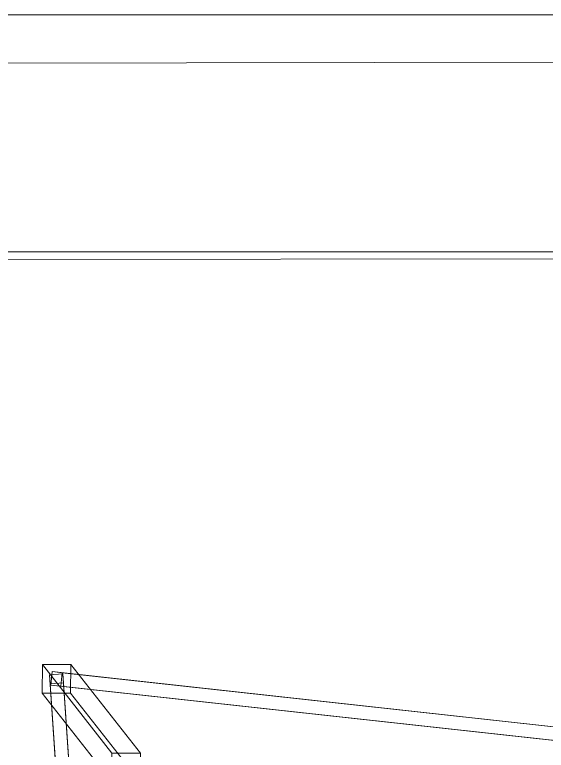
# Model space of a CAD drawing. Extents: x 4 to 464, y 11 to 29.
# Drawn here: x 455.573 to 458.355, y 24.996 to 28.846 of the extents above; entities that cross this region are included whole.
import ezdxf

# ---------------------------------------------------------------- set-up
doc = ezdxf.new("R2010")
doc.units = 0
doc.header["$MEASUREMENT"] = 0
doc.layers.add('Sections span lengths and Marker Balls Plan', color=7, linetype='CONTINUOUS', lineweight=0)
doc.layers.add('Structures Plan', color=7, linetype='CONTINUOUS', lineweight=0)

msp = doc.modelspace()

# ---------------------------------------------------------------- linework, layer by layer
at = {"layer": 'Sections span lengths and Marker Balls Plan', "color": 1}
for points in [[(230, 28.797, 33.583), (240, 28.799, 33.583), (250, 28.801, 33.642), (260, 28.803, 33.76), (270, 28.805, 33.937), (280, 28.808, 34.172), (290, 28.81, 34.467), (300, 28.812, 34.82), (310, 28.814, 35.232), (320, 28.816, 35.703), (330, 28.818, 36.233), (340, 28.82, 36.822), (350, 28.822, 37.47), (360, 28.825, 38.178), (370, 28.827, 38.944), (380, 28.829, 39.769), (390, 28.831, 40.653), (400, 28.833, 41.596), (410, 28.835, 42.599), (420, 28.837, 43.661), (430, 28.839, 44.782), (440, 28.842, 45.962), (450, 28.844, 47.201), (460, 28.846, 48.5)], [(230, 27.653, 24.083), (240, 27.651, 24.083), (250, 27.649, 24.142), (260, 27.647, 24.26), (270, 27.645, 24.437), (280, 27.642, 24.672), (290, 27.64, 24.967), (300, 27.638, 25.32), (310, 27.636, 25.732), (320, 27.634, 26.203), (330, 27.632, 26.733), (340, 27.63, 27.322), (350, 27.628, 27.97), (360, 27.625, 28.678), (370, 27.623, 29.444), (380, 27.621, 30.269), (390, 27.619, 31.153), (400, 27.617, 32.096), (410, 27.615, 33.099), (420, 27.613, 34.161), (430, 27.611, 35.282), (440, 27.608, 36.462), (450, 27.606, 37.701), (460, 27.604, 39)], [(230, 27.228, 43.083), (240, 27.243, 43.083), (250, 27.258, 43.142), (260, 27.273, 43.26), (270, 27.288, 43.437), (280, 27.303, 43.672), (290, 27.318, 43.967), (300, 27.333, 44.32), (310, 27.347, 44.732), (320, 27.362, 45.203), (330, 27.377, 45.733), (340, 27.392, 46.322), (350, 27.407, 46.97), (360, 27.422, 47.678), (370, 27.437, 48.444), (380, 27.452, 49.269), (390, 27.467, 50.153), (400, 27.482, 51.096), (410, 27.497, 52.099), (420, 27.512, 53.161), (430, 27.526, 54.282), (440, 27.541, 55.462), (450, 27.556, 56.701), (460, 27.571, 58)]]:
    msp.add_polyline3d(points, dxfattribs=at)
at = {"layer": 'Sections span lengths and Marker Balls Plan', "color": 5}
msp.add_polyline3d([(230, 28.242, 54.938), (240, 28.258, 54.981), (250, 28.273, 55.064), (260, 28.289, 55.189), (270, 28.304, 55.355), (280, 28.32, 55.561), (290, 28.336, 55.809), (300, 28.351, 56.098), (310, 28.367, 56.428), (320, 28.382, 56.798), (330, 28.398, 57.21), (340, 28.413, 57.663), (350, 28.429, 58.157), (360, 28.444, 58.692), (370, 28.46, 59.267), (380, 28.476, 59.884), (390, 28.491, 60.542), (400, 28.507, 61.242), (410, 28.522, 61.982), (420, 28.538, 62.763), (430, 28.553, 63.586), (440, 28.569, 64.449), (450, 28.584, 65.354), (460, 28.6, 66.3)], dxfattribs=at)
at = {"layer": 'Structures Plan', "color": 253}
for points in [[(455.718, 25.445, 0.012), (456.082, 24.982, 5.012), (456.081, 24.832, 4.999), (455.717, 25.295, -0.001)], [(455.717, 25.295, -0.001), (455.718, 25.445, 0.012), (455.867, 25.445, 0.001), (455.866, 25.295, -0.012)], [(455.867, 25.445, 0.001), (456.231, 24.982, 5.001), (456.082, 24.982, 5.012), (455.718, 25.445, 0.012)], [(459.97, 24.875, 5.023), (455.762, 25.338, 0.023), (455.769, 25.408, 0.023), (459.977, 24.945, 5.023)], [(455.815, 25.332, -0.023), (455.822, 25.402, -0.023), (455.769, 25.408, 0.023), (455.762, 25.338, 0.023)], [(459.977, 24.945, 5.023), (455.769, 25.408, 0.023), (455.822, 25.402, -0.023), (460.03, 24.939, 4.977)], [(455.866, 25.295, -0.012), (456.23, 24.832, 4.988), (456.231, 24.982, 5.001), (455.867, 25.445, 0.001)], [(456.119, 20.021, 5.026), (455.755, 25.391, 0.026), (455.825, 25.396, 0.026), (456.189, 20.026, 5.026)], [(455.759, 25.344, -0.026), (455.829, 25.349, -0.026), (455.825, 25.396, 0.026), (455.755, 25.391, 0.026)], [(456.123, 19.974, 4.974), (455.759, 25.344, -0.026), (455.755, 25.391, 0.026), (456.119, 20.021, 5.026)], [(460.03, 24.939, 4.977), (455.822, 25.402, -0.023), (455.815, 25.332, -0.023), (460.023, 24.869, 4.977)], [(456.189, 20.026, 5.026), (455.825, 25.396, 0.026), (455.829, 25.349, -0.026), (456.193, 19.979, 4.974)], [(456.193, 19.979, 4.974), (455.829, 25.349, -0.026), (455.759, 25.344, -0.026), (456.123, 19.974, 4.974)], [(460.023, 24.869, 4.977), (455.815, 25.332, -0.023), (455.762, 25.338, 0.023), (459.97, 24.875, 5.023)], [(455.717, 25.295, -0.001), (456.081, 24.832, 4.999), (456.23, 24.832, 4.988), (455.866, 25.295, -0.012)]]:
    msp.add_3dface(points, dxfattribs=at)

doc.saveas('drawing.dxf')
